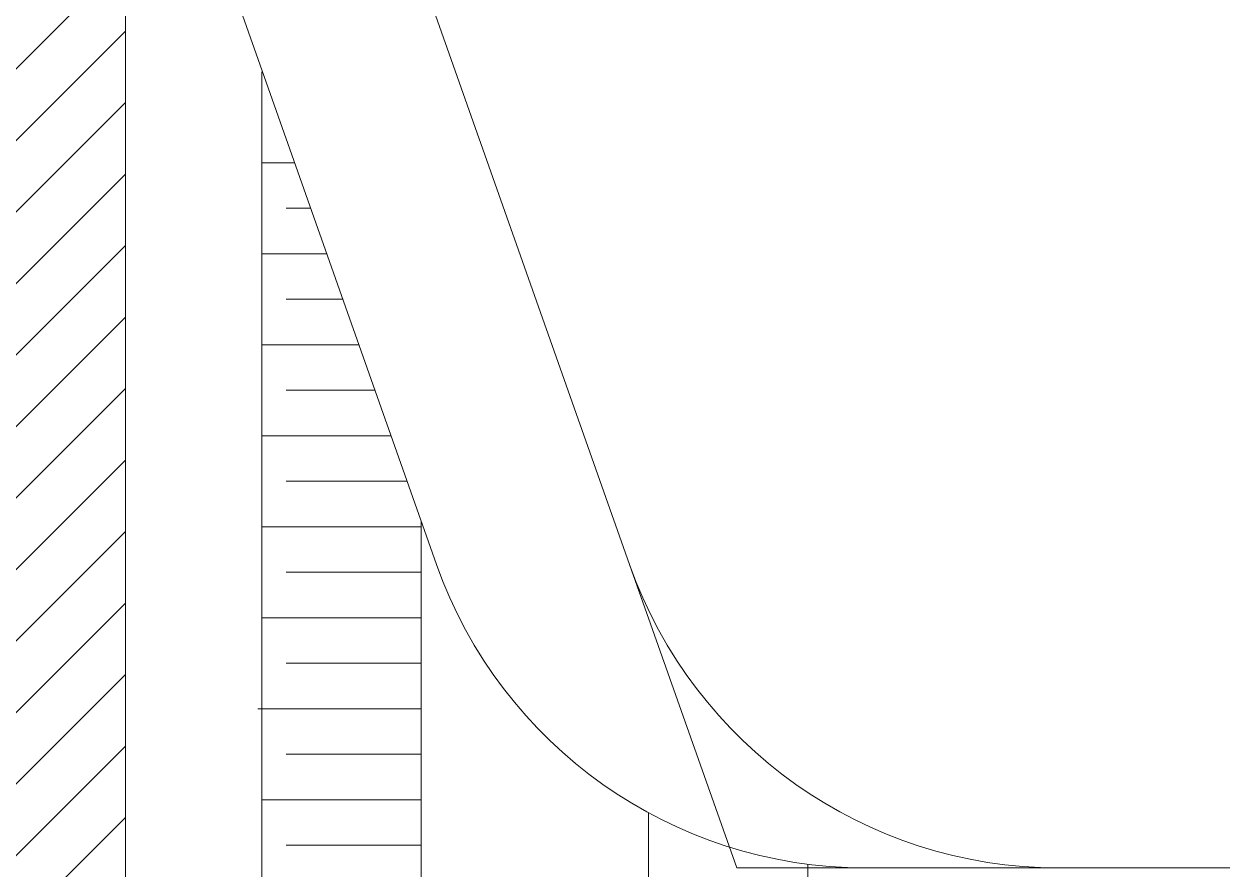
# Model space of a CAD drawing. Header units: millimetres. Extents: x 997 to 4249, y 599 to 1440.
# Drawn here: x 1826.36 to 1864.98, y 1107.94 to 1135.18 of the extents above; entities that cross this region are included whole.
import ezdxf

# ---------------------------------------------------------------- set-up
doc = ezdxf.new("R2010")
doc.units = ezdxf.units.MM
doc.layers.add('cercas existentes', color=18, linetype='Continuous')
doc.layers.add('taludes', color=9, linetype='Continuous')

# ---------------------------------------------------------------- blocks, each defined once
blk = doc.blocks.new('gtfoods1')
at = {"layer": 'taludes', "lineweight": 5}
h = blk.add_hatch(dxfattribs=at)
h.set_pattern_fill('ANSI31', color=256, scale=0.35, style=0)
h.set_pattern_definition([(45, (-2604.8399, -1342.633), (-1.1524662, 1.1524662), [])])
h.paths.add_polyline_path([(-94.822, 484.708), (-128.556, 484.708), (-128.556, 365.614), (-94.822, 365.614), (-94.822, 413.824), (-94.822, 413.824), (-94.822, 415.584), (-94.822, 419.471), (-94.822, 419.471)])
for p, q in [((-131.229, 588.261, 12.071), (-84.79, 456.831, 12.071)), ((-120.79, 558.716), (-84.79, 456.831)), ((-97.434, 510.226, 12.071), (-78.568, 456.831, 12.071)), ((-97.434, 510.226), (-78.568, 456.831)), ((-90.422, 419.691), (-90.422, 472.718)), ((-89.367, 469.784), (-90.422, 469.784)), ((-88.849, 468.318), (-89.642, 468.318)), ((-88.331, 466.851), (-90.422, 466.851)), ((-87.812, 465.384), (-89.642, 465.384)), ((-87.294, 463.918), (-90.422, 463.918)), ((-86.776, 462.451), (-89.642, 462.451)), ((-86.258, 460.984), (-90.422, 460.984)), ((-85.74, 459.518), (-89.642, 459.518)), ((-85.289, 419.691), (-85.289, 458.237)), ((-85.289, 458.051), (-90.422, 458.051)), ((-85.289, 456.584), (-89.642, 456.584)), ((-78.568, 456.831, 12.071), (-75.112, 447.051, 12.071)), ((-78.568, 456.831), (-75.112, 447.051)), ((-85.289, 455.118), (-90.422, 455.118)), ((-85.289, 453.651), (-89.642, 453.651)), ((-85.289, 452.184), (-90.552, 452.184)), ((-85.289, 450.718), (-89.642, 450.718)), ((-85.289, 449.251), (-90.422, 449.251)), ((-77.956, 419.691), (-77.956, 448.826)), ((-85.289, 447.784), (-89.642, 447.784)), ((-11.736, 447.051, 12.071), (-75.112, 447.051, 12.071)), ((-11.736, 447.051), (-75.112, 447.051)), ((-72.822, 419.691), (-72.822, 447.169))]:
    blk.add_line(p, q, dxfattribs=at)
blk.add_lwpolyline([(-128.556, 484.708), (-94.822, 484.708), (-94.822, 365.614), (-128.556, 365.614)], close=True, dxfattribs=at)
for centre in [(-70.962, 461.718, 12.071), (-70.962, 461.718), (-64.739, 461.718, 12.071), (-64.739, 461.718)]:
    blk.add_arc(centre, 14.667, 199.4602, 270, dxfattribs=at)

msp = doc.modelspace()

# ---------------------------------------------------------------- block references
at = {"layer": 'cercas existentes', "color": 1}
msp.add_blockref('gtfoods1', (1924.454, 660.921), dxfattribs=at)

doc.saveas('drawing.dxf')
